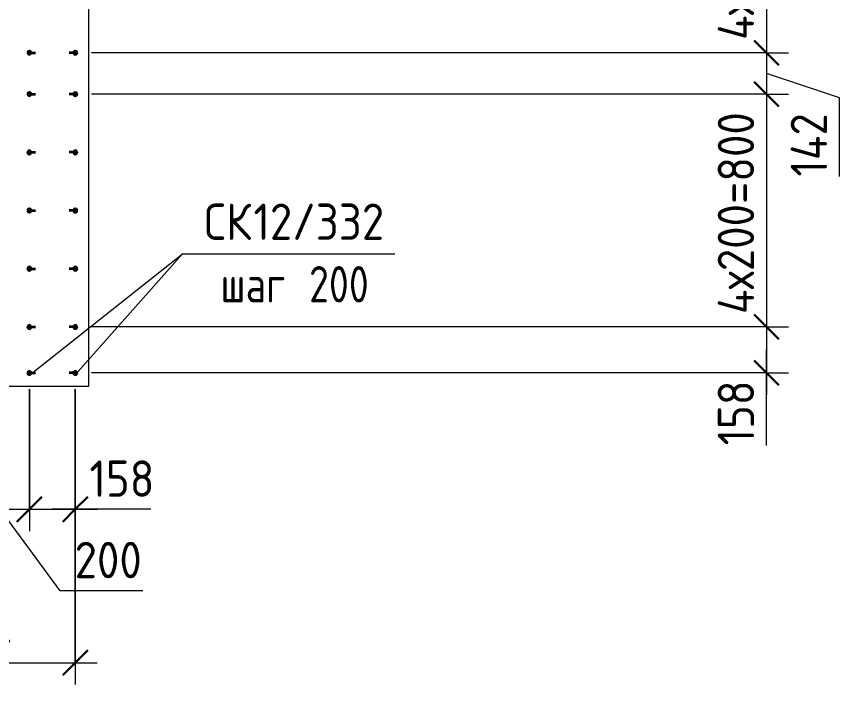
# Model space of a CAD drawing. Header units: millimetres. Extents: x 677 to 38046, y -1785 to 52249.
# Drawn here: x 3492 to 6321, y 45120 to 47416 of the extents above; entities that cross this region are included whole.
import ezdxf

# ---------------------------------------------------------------- set-up
doc = ezdxf.new("R2010")
doc.units = ezdxf.units.MM
doc.linetypes.add('01 Штриховая _4 мм_', pattern=[6, 3.5, -2.5])
for name, color, linetype, lineweight in [('AA_Dim', 7, 'Continuous', 9), ('AA_Dim-50', 7, 'Continuous', 9), ('AA_Linii', 7, 'Continuous', 9), ('AA_Vinoska', 7, 'Continuous', 9), ('AF_Stena_Опалубка', 253, 'Continuous', 20), ('KR_Armatura', 7, 'Continuous', 20), ('KR_Armatura_Tonkie', 7, 'Continuous', 20), ('KR_Fundament', 7, 'Continuous', 20)]:
    doc.layers.add(name, color=color, linetype=linetype, lineweight=lineweight)
doc.styles.add('ISOCPEUR_1', font='isocpeur.TTF', dxfattribs={"width": 0.9, "height": 125})
doc.styles.add('ISOCPEUR_2', font='isocpeur.TTF', dxfattribs={"width": 0.8, "height": 125})
doc.dimstyles.new('00_Точн_3_знака__прозр_', dxfattribs={"dimscale": 304.8, "dimtxt": 125.344371, "dimasz": 0.278871, "dimexe": 0.246063, "dimexo": 0.164042, "dimgap": 0.016404, "dimtad": 1, "dimdec": 3, "dimrnd": 0.001, "dimdsep": 46, "dimtxsty": 'ISOCPEUR_1', "dimblk1": 'OBLIQUE', "dimblk2": 'OBLIQUE', "dimsah": 1, "dimcen": 0.09, "dimdle": 0.246063, "dimazin": 0, "dimtfac": 1, "dimtdec": 4, "dimtix": 1, "dimtmove": 0, "dimatfit": 3, "dimfxl": 1, "dimtvp": 1, "dimtolj": 1, "dimtzin": 0, "dimlwd": 18, "dimlwe": 18, "dimarcsym": 2})
doc.dimstyles.new('00_Точн_3_знака__прозр__1', dxfattribs={"dimscale": 304.8, "dimtxt": 125.344371, "dimasz": 0.278871, "dimexe": 0.246063, "dimexo": 0.164042, "dimgap": 0.016404, "dimtad": 1, "dimdec": 3, "dimrnd": 0.001, "dimdsep": 46, "dimtxsty": 'ISOCPEUR_1', "dimblk1": 'OBLIQUE', "dimblk2": 'OBLIQUE', "dimsah": 1, "dimcen": 0.09, "dimdle": 0.246063, "dimazin": 0, "dimtfac": 1, "dimtdec": 4, "dimtix": 1, "dimtmove": 1, "dimatfit": 3, "dimfxl": 1, "dimtvp": 1, "dimtolj": 1, "dimtzin": 0, "dimlwd": 18, "dimlwe": 18, "dimarcsym": 2})

# ---------------------------------------------------------------- blocks, each defined once
blk = doc.blocks.new('351_Ряд стержней П переменный шаг _НесАрм_РабПлоск_ - Тип 1-3815192-Схема расположения выпусков фундаментной плиты на отм_-0_890 входной группы в осях 1_1-3_1_Д_1-Ж_1')
at = {"layer": 'KR_Armatura_Tonkie', "lineweight": 35}
for points in [[(-6, 1035), (-9, 1034.2), (-10.2, 1033.2), (-11.8, 1030.6), (-12, 1029), (-11.2, 1026), (-9, 1023.8), (-6, 1023), (-3, 1023.8), (-1.8, 1024.8), (-0.2, 1027.4), (0, 1029), (-0.8, 1032), (-1.8, 1033.2), (-4.4, 1034.8)], [(152, 1035), (149, 1034.2), (146.8, 1032), (146.2, 1030.6), (146.2, 1027.4), (146.8, 1026), (149, 1023.8), (152, 1023), (153.6, 1023.2), (156.2, 1024.8), (157.8, 1027.4), (157.8, 1030.6), (156.2, 1033.2), (153.6, 1034.8)], [(-6, 877), (-9, 876.2), (-10.2, 875.2), (-11.8, 872.6), (-12, 871), (-11.2, 868), (-9, 865.8), (-6, 865), (-3, 865.8), (-1.8, 866.8), (-0.2, 869.4), (0, 871), (-0.8, 874), (-1.8, 875.2), (-4.4, 876.8)], [(152, 877), (149, 876.2), (146.8, 874), (146.2, 872.6), (146.2, 869.4), (146.8, 868), (149, 865.8), (152, 865), (153.6, 865.2), (156.2, 866.8), (157.8, 869.4), (157.8, 872.6), (156.2, 875.2), (153.6, 876.8)], [(-6, 677), (-9, 676.2), (-10.2, 675.2), (-11.8, 672.6), (-12, 671), (-11.2, 668), (-9, 665.8), (-6, 665), (-3, 665.8), (-1.8, 666.8), (-0.2, 669.4), (0, 671), (-0.8, 674), (-1.8, 675.2), (-4.4, 676.8)], [(152, 677), (149, 676.2), (146.8, 674), (146.2, 672.5), (146.2, 669.4), (146.8, 668), (149, 665.8), (152, 665), (153.6, 665.2), (156.2, 666.8), (157.8, 669.4), (157.8, 672.6), (156.2, 675.2), (153.6, 676.8)], [(-6, 477), (-9, 476.2), (-10.2, 475.2), (-11.8, 472.6), (-12, 471), (-11.2, 468), (-9, 465.8), (-6, 465), (-3, 465.8), (-1.8, 466.8), (-0.2, 469.4), (0, 471), (-0.8, 474), (-1.8, 475.2), (-4.4, 476.8)], [(152, 477), (149, 476.2), (146.8, 474), (146.2, 472.6), (146.2, 469.4), (146.8, 468), (149, 465.8), (152, 465), (153.6, 465.2), (156.2, 466.8), (157.8, 469.4), (157.8, 472.6), (156.2, 475.2), (153.6, 476.8)], [(-6, 277), (-9, 276.2), (-10.2, 275.2), (-11.8, 272.6), (-12, 271), (-11.2, 268), (-9, 265.8), (-6, 265), (-3, 265.8), (-1.8, 266.8), (-0.2, 269.4), (0, 271), (-0.8, 274), (-1.8, 275.2), (-4.4, 276.8)], [(152, 277), (149, 276.2), (146.8, 274), (146.2, 272.6), (146.8, 268.1), (146.8, 268), (149, 265.8), (152, 265), (153.6, 265.2), (156.2, 266.8), (157.8, 269.4), (157.8, 272.6), (156.2, 275.2), (153.6, 276.8)], [(-6, 77), (-9, 76.2), (-10.2, 75.2), (-11.8, 72.6), (-12, 71), (-11.2, 68), (-9, 65.8), (-6, 65), (-3, 65.8), (-1.8, 66.8), (-0.2, 69.4), (0, 71), (-0.8, 74), (-1.8, 75.2), (-4.4, 76.8)], [(152, 77), (149, 76.2), (146.8, 74), (146.2, 72.6), (146.2, 69.4), (146.8, 68), (149, 65.8), (152, 65), (154.7, 65.9), (156.2, 66.8), (157.8, 69.4), (157.8, 72.6), (156.2, 75.2), (153.6, 76.8)], [(-6, -65), (-9, -65.8), (-10.2, -66.8), (-11.8, -69.4), (-12, -71), (-11.2, -74), (-9, -76.2), (-6, -77), (-3, -76.2), (-1.8, -75.2), (-0.2, -72.6), (0, -71), (-0.8, -68), (-1.8, -66.8), (-4.4, -65.2)], [(152, -65), (149, -65.8), (146.8, -68), (146.2, -69.4), (146.2, -72.6), (146.8, -74), (149, -76.2), (152, -77), (153.6, -76.8), (156.2, -75.2), (157.8, -72.6), (157.8, -69.4), (156.2, -66.8), (153.6, -65.2)], [(-6, -265), (-9, -265.8), (-10.2, -266.8), (-11.8, -269.4), (-12, -271), (-11.2, -274), (-9, -276.2), (-6, -277), (-3, -276.2), (-1.8, -275.2), (-0.2, -272.6), (0, -271), (-0.8, -268), (-1.8, -266.8), (-4.4, -265.2)], [(152, -265), (149, -265.8), (146.8, -268), (146.2, -269.4), (146.2, -272.6), (146.8, -274), (149, -276.2), (152, -277), (153.6, -276.8), (156.2, -275.2), (157.8, -272.6), (157.8, -269.4), (156.2, -266.8), (153.6, -265.2)], [(-6, -465), (-9, -465.8), (-10.2, -466.8), (-11.8, -469.4), (-12, -471), (-11.2, -474), (-9, -476.2), (-6, -477), (-3, -476.2), (-1.8, -475.2), (-0.2, -472.6), (0, -471), (-0.8, -468), (-1.8, -466.8), (-4.4, -465.2)], [(152, -465), (149, -465.8), (146.8, -468), (146.2, -469.4), (146.2, -472.6), (146.8, -474), (149, -476.2), (152, -477), (153.6, -476.8), (156.2, -475.2), (157.8, -472.6), (157.8, -469.4), (156.2, -466.8), (153.6, -465.2)], [(-6, -665), (-9, -665.8), (-10.2, -666.8), (-11.8, -669.4), (-12, -671), (-11.2, -674), (-9, -676.2), (-6, -677), (-3, -676.2), (-1.8, -675.2), (-0.2, -672.6), (0, -671), (-0.8, -668), (-1.8, -666.8), (-4.4, -665.2)], [(152, -665), (149, -665.8), (146.8, -668), (146.2, -669.4), (146.2, -672.6), (146.8, -674), (149, -676.2), (152, -677), (153.6, -676.8), (156.2, -675.2), (157.8, -672.6), (157.8, -669.4), (156.2, -666.8), (153.6, -665.2)], [(-6, -865), (-9, -865.8), (-10.2, -866.8), (-11.8, -869.4), (-12, -871), (-11.2, -874), (-9, -876.2), (-6, -877), (-3, -876.2), (-1.8, -875.2), (-0.2, -872.6), (0, -871), (-0.8, -868), (-1.8, -866.8), (-4.4, -865.2)], [(152, -865), (149, -865.8), (146.8, -868), (146.2, -869.4), (146.2, -872.6), (146.8, -874), (149, -876.2), (152, -877), (153.6, -876.8), (156.2, -875.2), (157.8, -872.6), (157.8, -869.4), (156.2, -866.8), (153.6, -865.2)], [(-6, -1023), (-9, -1023.8), (-11, -1026.1), (-11.8, -1027.4), (-12, -1029), (-11.2, -1032), (-9, -1034.2), (-6, -1035), (-3, -1034.2), (-1.8, -1033.2), (-0.2, -1030.6), (0, -1029), (-0.8, -1026), (-1.8, -1024.8), (-4.4, -1023.2)], [(152, -1023), (149, -1023.8), (146.8, -1026.1), (146.2, -1027.4), (146.2, -1030.6), (146.8, -1032), (149, -1034.2), (152, -1035), (153.6, -1034.8), (156.2, -1033.2), (157.8, -1030.6), (157.2, -1026.1), (156.2, -1024.8), (153.6, -1023.2)]]:
    blk.add_hatch(color=256, dxfattribs=at).paths.add_polyline_path(points)
at = {"layer": 'KR_Armatura'}
for centre in [(-6, 1029), (152, 1029), (-6, 871), (152, 871), (-6, 671), (152, 671), (-6, 471), (152, 471), (-6, 271), (152, 271), (-6, 71), (152, 71), (-6, -71), (152, -71), (-6, -271), (152, -271), (-6, -471), (152, -471), (-6, -671), (152, -671), (-6, -871), (152, -871), (-6, -1029), (152, -1029)]:
    blk.add_circle(centre, 6, dxfattribs=at)
at = {"layer": 'KR_Armatura_Tonkie', "lineweight": 35}
for p, q in [((0, 1029), (15, 1029)), ((146, 1029), (131, 1029)), ((0, 871), (15, 871)), ((146, 871), (131, 871)), ((0, 671), (15, 671)), ((146, 671), (131, 671)), ((0, 471), (15, 471)), ((146, 471), (131, 471)), ((0, 271), (15, 271)), ((146, 271), (131, 271)), ((0, 71), (15, 71)), ((146, 71), (131, 71)), ((0, -71), (15, -71)), ((146, -71), (131, -71)), ((0, -271), (15, -271)), ((146, -271), (131, -271)), ((0, -471), (15, -471)), ((146, -471), (131, -471)), ((0, -671), (15, -671)), ((146, -671), (131, -671)), ((0, -871), (15, -871)), ((146, -871), (131, -871)), ((0, -1029), (15, -1029)), ((146, -1029), (131, -1029))]:
    blk.add_line(p, q, dxfattribs=at)
for centre, start, end in [((-6, 1029), 360, 180), ((-6, 1029), 180, 0), ((152, 1029), 360, 180), ((152, 1029), 180, 360), ((-6, 871), 360, 180), ((-6, 871), 180, 0), ((152, 871), 360, 180), ((152, 871), 180, 360), ((-6, 671), 360, 180), ((-6, 671), 180, 0), ((152, 671), 360, 180), ((152, 671), 180, 360), ((-6, 471), 360, 180), ((-6, 471), 180, 0), ((152, 471), 0, 180), ((152, 471), 180, 360), ((-6, 271), 360, 180), ((-6, 271), 180, 0), ((152, 271), 360, 180), ((152, 271), 180, 360), ((-6, 71), 360, 180), ((-6, 71), 180, 360), ((152, 71), 0, 180), ((152, 71), 180, 360), ((-6, -71), 360, 180), ((-6, -71), 180, 360), ((152, -71), 0, 180), ((152, -71), 180, 360), ((-6, -271), 360, 180), ((-6, -271), 180, 0), ((152, -271), 0, 180), ((152, -271), 180, 360), ((-6, -471), 360, 180), ((-6, -471), 180, 0), ((152, -471), 0, 180), ((152, -471), 180, 360), ((-6, -671), 360, 180), ((-6, -671), 180, 0), ((152, -671), 360, 180), ((152, -671), 180, 360), ((-6, -871), 360, 180), ((-6, -871), 180, 0), ((152, -871), 360, 180), ((152, -871), 180, 360), ((-6, -1029), 360, 180), ((-6, -1029), 180, 0), ((152, -1029), 0, 180), ((152, -1029), 180, 360)]:
    blk.add_arc(centre, 6, start, end, dxfattribs=at)
blk = doc.blocks.new('DIMBLOCK38-Схема расположения выпусков фундаментной плиты на отм_-0_890 входной группы в осях 1_1-3_1_Д_1-Ж_1')
at = {"layer": 'AA_Dim-50', "lineweight": 18}
for p, q in [((3336.1, 46135), (3336.1, 45647.3)), ((3336.1, 45722.3), (3336.1, 46135)), ((3536.1, 46135), (3536.1, 45647.3)), ((3536.1, 45722.3), (3536.1, 46135)), ((3336.1, 45722.3), (3536.1, 45722.3)), ((3641.7, 45442.7), (3436.1, 45722.3)), ((3925.8, 45442.7), (3641.7, 45442.7))]:
    blk.add_line(p, q, dxfattribs=at)
at = {"layer": 'AA_Dim-50', "lineweight": 30}
for p, q in [((3336.1, 45722.3), (3378.6, 45764.8)), ((3536.1, 45722.3), (3578.6, 45764.8)), ((3336.1, 45722.3), (3293.6, 45679.8)), ((3536.1, 45722.3), (3493.6, 45679.8))]:
    blk.add_line(p, q, dxfattribs=at)
at = {"layer": 'AA_Dim-50', "color": 0, "lineweight": 18, "insert": (3691.7, 45610.5), "char_height": 125, "width": 280.961, "attachment_point": 1, "line_spacing_factor": 1.135194, "style": 'ISOCPEUR_1'}
blk.add_mtext('200', dxfattribs=at)
blk = doc.blocks.new('_Oblique')
at = {"color": 0, "linetype": 'ByBlock', "lineweight": -2}
blk.add_line((-0.5, -0.5), (0.5, 0.5), dxfattribs=at)
blk = doc.blocks.new('DIMBLOCK39-Схема расположения выпусков фундаментной плиты на отм_-0_890 входной группы в осях 1_1-3_1_Д_1-Ж_1')
at = {"layer": 'AA_Dim-50', "lineweight": 18}
for p, q in [((3536.1, 46135), (3536.1, 45647.3)), ((3536.1, 45722.3), (3536.1, 46135)), ((3694.1, 46135), (3694.1, 45647.3)), ((3694.1, 45722.3), (3694.1, 46135)), ((3536.1, 45722.3), (3769.1, 45722.3)), ((3692.9, 45722.3), (3615.1, 45722.3)), ((3953.4, 45722.3), (3692.9, 45722.3))]:
    blk.add_line(p, q, dxfattribs=at)
at = {"layer": 'AA_Dim-50', "lineweight": 30}
for p, q in [((3536.1, 45722.3), (3578.6, 45764.8)), ((3694.1, 45722.3), (3736.6, 45764.8)), ((3536.1, 45722.3), (3493.6, 45679.8)), ((3694.1, 45722.3), (3651.6, 45679.8))]:
    blk.add_line(p, q, dxfattribs=at)
at = {"layer": 'AA_Dim-50', "color": 0, "lineweight": 18, "insert": (3742.9, 45890.2), "char_height": 125, "width": 252.581, "attachment_point": 1, "line_spacing_factor": 1.135194, "style": 'ISOCPEUR_1'}
blk.add_mtext('158', dxfattribs=at)
blk = doc.blocks.new('DIMBLOCK40-Схема расположения выпусков фундаментной плиты на отм_-0_890 входной группы в осях 1_1-3_1_Д_1-Ж_1')
at = {"layer": 'AA_Dim-50', "lineweight": 18}
for p, q in [((6070.4, 48166), (6070.4, 47291)), ((6070.4, 48091), (5516.1, 48091)), ((6070.4, 48091), (6145.4, 48091)), ((6070.4, 47291), (3750.1, 47291)), ((6070.4, 47291), (6145.4, 47291)), ((6070.4, 47149), (3750.1, 47149)), ((6070.4, 47149), (6145.4, 47149))]:
    blk.add_line(p, q, dxfattribs=at)
at = {"layer": 'AA_Dim-50', "lineweight": 30}
for p, q in [((6070.4, 48091), (6027.9, 48133.5)), ((6070.4, 48091), (6112.9, 48048.5)), ((6070.4, 47291), (6027.9, 47333.5)), ((6070.4, 47291), (6112.9, 47248.5)), ((6070.4, 47149), (6027.9, 47191.5)), ((6070.4, 47149), (6112.9, 47106.5))]:
    blk.add_line(p, q, dxfattribs=at)
at = {"layer": 'AA_Dim-50', "color": 0, "lineweight": 18, "insert": (5902.6, 47335.1), "char_height": 125, "width": 854.234, "attachment_point": 1, "rotation": 90, "line_spacing_factor": 1.135194, "style": 'ISOCPEUR_1'}
blk.add_mtext('4х200=800', dxfattribs=at)
blk = doc.blocks.new('_None')
blk = doc.blocks.new('DIMBLOCK41-Схема расположения выпусков фундаментной плиты на отм_-0_890 входной группы в осях 1_1-3_1_Д_1-Ж_1')
at = {"layer": 'AA_Dim-50', "lineweight": 30}
for p, q in [((6070.4, 47291), (6027.9, 47333.5)), ((6070.4, 47291), (6112.9, 47248.5)), ((6070.4, 47149), (6027.9, 47191.5)), ((6070.4, 47149), (6112.9, 47106.5))]:
    blk.add_line(p, q, dxfattribs=at)
at = {"layer": 'AA_Dim-50', "lineweight": 18}
for p, q in [((6070.4, 47291), (3750.1, 47291)), ((6070.4, 47291), (6070.4, 47149)), ((6070.4, 47291), (6145.4, 47291)), ((6321.3, 47135.6), (6070.4, 47220)), ((6070.4, 47149), (3750.1, 47149)), ((6070.4, 47149), (6145.4, 47149)), ((6321.3, 46865.6), (6321.3, 47135.6))]:
    blk.add_line(p, q, dxfattribs=at)
at = {"layer": 'AA_Dim-50', "color": 0, "lineweight": 18, "insert": (6153.4, 46865.6), "char_height": 125, "width": 263.933, "attachment_point": 1, "rotation": 90, "line_spacing_factor": 1.135194, "style": 'ISOCPEUR_1'}
blk.add_mtext('142', dxfattribs=at)
blk = doc.blocks.new('DIMBLOCK42-Схема расположения выпусков фундаментной плиты на отм_-0_890 входной группы в осях 1_1-3_1_Д_1-Ж_1')
at = {"layer": 'AA_Dim-50', "lineweight": 30}
for p, q in [((6070.4, 47149), (6027.9, 47191.5)), ((6070.4, 47149), (6112.9, 47106.5)), ((6070.4, 46349), (6027.9, 46391.5)), ((6070.4, 46349), (6112.9, 46306.5)), ((6070.4, 46191), (6027.9, 46233.5)), ((6070.4, 46191), (6112.9, 46148.5))]:
    blk.add_line(p, q, dxfattribs=at)
at = {"layer": 'AA_Dim-50', "lineweight": 18}
for p, q in [((6070.4, 47149), (3750.1, 47149)), ((6070.4, 47149), (6070.4, 46349)), ((6070.4, 47149), (6145.4, 47149)), ((6070.4, 46349), (3750.1, 46349)), ((6070.4, 46349), (6145.4, 46349)), ((6070.4, 46191), (3750.1, 46191)), ((6070.4, 46191), (6145.4, 46191))]:
    blk.add_line(p, q, dxfattribs=at)
at = {"layer": 'AA_Dim-50', "color": 0, "lineweight": 18, "insert": (5902.6, 46393.1), "char_height": 125, "width": 854.234, "attachment_point": 1, "rotation": 90, "line_spacing_factor": 1.135194, "style": 'ISOCPEUR_1'}
blk.add_mtext('4х200=800', dxfattribs=at)
blk = doc.blocks.new('DIMBLOCK43-Схема расположения выпусков фундаментной плиты на отм_-0_890 входной группы в осях 1_1-3_1_Д_1-Ж_1')
at = {"layer": 'AA_Dim-50', "lineweight": 30}
for p, q in [((6070.4, 46349), (6027.9, 46391.5)), ((6070.4, 46349), (6112.9, 46306.5)), ((6070.4, 46191), (6027.9, 46233.5)), ((6070.4, 46191), (6112.9, 46148.5))]:
    blk.add_line(p, q, dxfattribs=at)
at = {"layer": 'AA_Dim-50', "lineweight": 18}
for p, q in [((6070.4, 46349), (3750.1, 46349)), ((6070.4, 46349), (6070.4, 46116)), ((6070.4, 46349), (6145.4, 46349)), ((6070.4, 46202.4), (6070.4, 46270)), ((6070.4, 46191), (3750.1, 46191)), ((6070.4, 45941.9), (6070.4, 46202.4)), ((6070.4, 46191), (6145.4, 46191))]:
    blk.add_line(p, q, dxfattribs=at)
at = {"layer": 'AA_Dim-50', "color": 0, "lineweight": 18, "insert": (5902.6, 45941.9), "char_height": 125, "width": 252.581, "attachment_point": 1, "rotation": 90, "line_spacing_factor": 1.135194, "style": 'ISOCPEUR_1'}
blk.add_mtext('158', dxfattribs=at)
blk = doc.blocks.new('DIMBLOCK45-Схема расположения выпусков фундаментной плиты на отм_-0_890 входной группы в осях 1_1-3_1_Д_1-Ж_1')
at = {"layer": 'AA_Dim-50', "lineweight": 18}
for p, q in [((3694.1, 46135), (3694.1, 45120.3)), ((3694.1, 45195.3), (3694.1, 46135)), ((3000.1, 45205.4), (3000.1, 45120.3)), ((3000.1, 45195.3), (3000.1, 45205.4)), ((3000.1, 45195.3), (3769.1, 45195.3))]:
    blk.add_line(p, q, dxfattribs=at)
at = {"layer": 'AA_Dim-50', "lineweight": 30}
for p, q in [((3000.1, 45195.3), (3042.6, 45237.8)), ((3694.1, 45195.3), (3736.6, 45237.8)), ((3000.1, 45195.3), (2957.6, 45152.8)), ((3694.1, 45195.3), (3651.6, 45152.8))]:
    blk.add_line(p, q, dxfattribs=at)
at = {"layer": 'AA_Dim-50', "color": 0, "lineweight": 18, "insert": (3225.3, 45363.1), "char_height": 125, "width": 292.313, "attachment_point": 1, "line_spacing_factor": 1.135194, "style": 'ISOCPEUR_1'}
blk.add_mtext('694', dxfattribs=at)
blk = doc.blocks.new('042_М_Арматуры - Диам длина поз _ Шаг-2260295-Схема расположения выпусков фундаментной плиты на отм_-0_890 входной группы в осях 1_1-3_1_Д_1-Ж_1')
at = {"layer": 'AA_Vinoska'}
blk.add_line((-7, 0), (7, 0), dxfattribs=at)

msp = doc.modelspace()

# ---------------------------------------------------------------- linework, layer by layer
at = {"layer": 'AA_Linii', "lineweight": 60}
for p, q in [((3536.0616, 46185), (3536.0616, 46197)), ((3694.0616, 46185), (3694.0616, 46197))]:
    msp.add_line(p, q, dxfattribs=at)
at = {"layer": 'AA_Vinoska'}
for p, q in [((3537.7055, 46184.6646), (4062.3867, 46600.4251)), ((3694.062, 46184.6646), (4062.3867, 46600.4251)), ((4062.3867, 46600.4251), (4093.0804, 46600.4251)), ((4062.3867, 46600.4251), (4093.0804, 46600.4251))]:
    msp.add_line(p, q, dxfattribs=at)
at = {"layer": 'AF_Stena_Опалубка', "linetype": '01 Штриховая _4 мм_'}
for p, q in [((3740.0616, 46145), (3740.0616, 48045)), ((3490.0616, 46145), (3740.0616, 46145))]:
    msp.add_line(p, q, dxfattribs=at)
at = {"layer": 'KR_Fundament'}
for p, q in [((3740.0616, 46145), (3740.0616, 48045)), ((2360.0616, 46145), (3740.0616, 46145))]:
    msp.add_line(p, q, dxfattribs=at)

# ---------------------------------------------------------------- block references
at = {"layer": 'AA_Vinoska', "xscale": 49.99999999999998, "yscale": 49.99999999999998, "zscale": 49.99999999999998}
msp.add_blockref('042_М_Арматуры - Диам длина поз _ Шаг-2260295-Схема расположения выпусков фундаментной плиты на отм_-0_890 входной группы в осях 1_1-3_1_Д_1-Ж_1', (4443.0804, 46600.4251), dxfattribs=at)
msp.add_blockref('042_М_Арматуры - Диам длина поз _ Шаг-2260295-Схема расположения выпусков фундаментной плиты на отм_-0_890 входной группы в осях 1_1-3_1_Д_1-Ж_1', (4443.0804, 46600.4251), dxfattribs=at)
at = {"layer": 'KR_Armatura_Tonkie', "lineweight": 35, "rotation": 180}
msp.add_blockref('351_Ряд стержней П переменный шаг _НесАрм_РабПлоск_ - Тип 1-3815192-Схема расположения выпусков фундаментной плиты на отм_-0_890 входной группы в осях 1_1-3_1_Д_1-Ж_1', (3688.0616, 47220), dxfattribs=at)

# ---------------------------------------------------------------- texts
at = {"layer": 'AA_Vinoska', "char_height": 125, "attachment_point": 1}
for s, insert, width, style in [('СК', (4136.8874, 46772.9376), 205.632844, 'ISOCPEUR_1'), ('СК', (4136.8874, 46772.9376), 205.632844, 'ISOCPEUR_1'), ('12/332', (4306.5515, 46772.9376), 555.569437, 'ISOCPEUR_1'), ('12/332', (4306.5515, 46772.9376), 555.569437, 'ISOCPEUR_1'), (' 200', (4433.9333, 46557.9849), 333.502, 'ISOCPEUR_2'), (' 200', (4433.9333, 46557.9849), 333.502, 'ISOCPEUR_2'), ('шаг', (4193.1624, 46557.9849), 291.81425, 'ISOCPEUR_2'), ('шаг', (4193.1624, 46557.9849), 291.81425, 'ISOCPEUR_2')]:
    msp.add_mtext(s, dxfattribs=dict(at, insert=insert, width=width, style=style))

# ---------------------------------------------------------------- dimensions: what is measured, and where the dimension line sits
at = {"layer": 'AA_Dim', "lineweight": 18}
for base, p1, p2, override, picture, middle in [((6070.4432, 47291), (5466.0616, 48091), (3700.0616, 47291), {"dimpost": '<>', "dimblk1": 'None', "dimblk2": 'None', "dimsah": 1, "dimfxl": 1938.751144}, 'DIMBLOCK40-Схема расположения выпусков фундаментной плиты на отм_-0_890 входной группы в осях 1_1-3_1_Д_1-Ж_1', (6002.9432, 47691)), ((6070.4432, 46349), (3700.0616, 47149), (3700.0616, 46349), {"dimpost": '<>', "dimblk1": 'None', "dimblk2": 'None', "dimsah": 1, "dimfxl": 800}, 'DIMBLOCK42-Схема расположения выпусков фундаментной плиты на отм_-0_890 входной группы в осях 1_1-3_1_Д_1-Ж_1', (6002.9432, 46749))]:
    dim = msp.add_linear_dim(base=base, p1=p1, p2=p2, angle=90, text='4х200=800', dimstyle='00_Точн_3_знака__прозр_', override=override, dxfattribs=at)
    dim.commit()
    dim.dimension.update_dxf_attribs({"geometry": picture, "text_midpoint": middle})
for base, p1, p2, text, override, picture, middle in [((6070.4432, 47149), (3700.0616, 47291), (3700.0616, 47149), '142', {"dimpost": '<>', "dimblk1": 'None', "dimblk2": 'None', "dimsah": 1, "dimfxl": 142}, 'DIMBLOCK41-Схема расположения выпусков фундаментной плиты на отм_-0_890 входной группы в осях 1_1-3_1_Д_1-Ж_1', (6236.75, 46997.6016)), ((6070.4432, 46191), (3700.0616, 46349), (3700.0616, 46191), '158', {"dimpost": '<>', "dimblk1": 'None', "dimblk2": 'None', "dimsah": 1, "dimfxl": 158}, 'DIMBLOCK43-Схема расположения выпусков фундаментной плиты на отм_-0_890 входной группы в осях 1_1-3_1_Д_1-Ж_1', (5985.9368, 46068.2339))]:
    dim = msp.add_linear_dim(base=base, p1=p1, p2=p2, angle=90, text=text, dimstyle='00_Точн_3_знака__прозр__1', override=override, dxfattribs=at)
    dim.commit()
    dim.dimension.update_dxf_attribs({"geometry": picture, "text_midpoint": middle, "dimtype": 160, "text_rotation": 90})
dim = msp.add_linear_dim(base=(3694.0616, 45195.254), p1=(3000.0616, 45255.3581), p2=(3694.0616, 46185), dimstyle='00_Точн_3_знака__прозр_', override={"dimpost": '<>', "dimfxl": 1160.116404}, dxfattribs=at)
dim.commit()
dim.dimension.update_dxf_attribs({"geometry": 'DIMBLOCK45-Схема расположения выпусков фундаментной плиты на отм_-0_890 входной группы в осях 1_1-3_1_Д_1-Ж_1', "text_midpoint": (3347.0616, 45262.754)})
for base, p1, p2, override, picture, middle in [((3536.0616, 45722.3322), (3336.0616, 46185), (3536.0616, 46185), {"dimpost": '<>', "dimfxl": 200}, 'DIMBLOCK38-Схема расположения выпусков фундаментной плиты на отм_-0_890 входной группы в осях 1_1-3_1_Д_1-Ж_1', (3832.1937, 45527.1595)), ((3694.0616, 45722.3322), (3536.0616, 46185), (3694.0616, 46185), {"dimpost": '<>', "dimfxl": 158}, 'DIMBLOCK39-Схема расположения выпусков фундаментной плиты на отм_-0_890 входной группы в осях 1_1-3_1_Д_1-Ж_1', (3869.2338, 45806.8387))]:
    dim = msp.add_linear_dim(base=base, p1=p1, p2=p2, dimstyle='00_Точн_3_знака__прозр__1', override=override, dxfattribs=at)
    dim.commit()
    dim.dimension.update_dxf_attribs({"geometry": picture, "text_midpoint": middle, "dimtype": 160})

doc.saveas('drawing.dxf')
